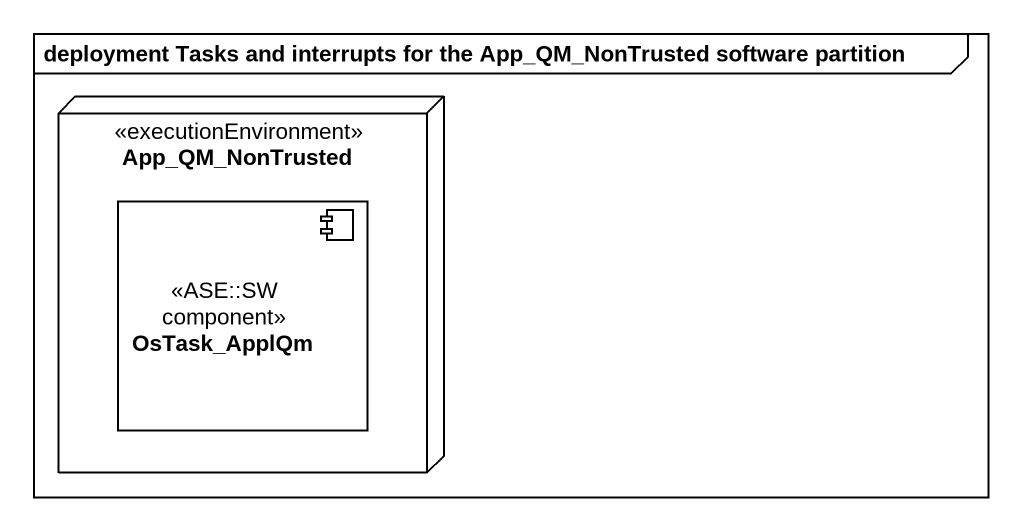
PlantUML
@startuml
mainframe deployment Tasks and interrupts for the App_QM_NonTrusted software partition
node App_QM_NonTrusted <<executionEnvironment>> {
  component OsTask_ApplQm <<ASE::SW component>> #FFFFFF
}
@enduml
